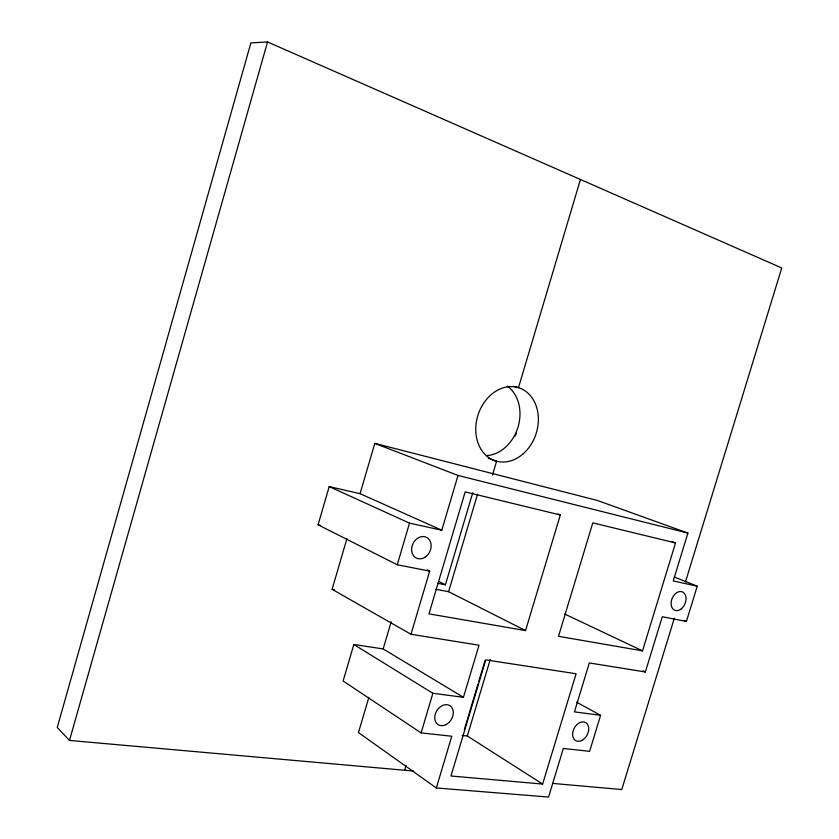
<?xml version="1.0" encoding="UTF-8"?>
<svg xmlns="http://www.w3.org/2000/svg" width="839" height="839" viewBox="0 0 839 839"><rect width="100%" height="100%" fill="white"/><g stroke="black" fill="none" stroke-linecap="round" stroke-linejoin="round"><path stroke-width="1.26" d="M413.742 771.051L69.501 740.438L267.536 41.95L781.759 267.966L685.463 581.92M576.508 702.149L600.598 715.31L589.618 751.335L563.336 748.451L548.57 797.05L436.332 787.957L451.802 736.243L421.094 732.887L343.12 680.974L353.838 644.499L432.882 693.297L463.443 697.314L479.027 645.212L410.974 634.263L429.683 571.118L397.235 564.762L318.075 524.815L329.203 486.61L360.078 493.678L441.796 530.217L458.021 475.451L374.792 443.37L360.078 493.678M410.974 634.263L332.108 589.314L346.916 538.68M397.235 564.762L409.505 523.137L329.203 486.61M368.845 697.408L358.463 732.573L436.332 787.957M463.443 697.314L383.161 648.925L391.163 621.825M437.78 583.336L445.415 584.793L472.745 492.745M557.904 514.055L560.316 514.978L525.539 630.592L448.582 591.673L477.548 494.213M404.639 770.244L406.107 765.304M492.503 474.968L496.594 461.251L488.235 458.262M580.441 179.483L518.481 387.681L513.594 386.307M421.094 732.887L432.882 693.297M464.313 729.762L478.052 683.921M478.786 681.436L485.099 660.377M542.623 784.066L450.963 776.002L485.75 659.884L576.099 673.748L542.623 784.066L467.323 735.992L490.259 659.454M675.521 542.948L592.795 522.865L558.512 636.308L642.527 650.854L675.521 542.948L671.882 541.585M600.598 715.31L574.442 711.881L589.314 662.946L645.369 671.966L662.286 616.717L686.417 621.447L697.251 586.199L674.199 576.98M374.792 443.37L597.42 500.474L687.896 533.08L673.245 580.934L697.251 586.199M674.336 618.186L621.772 789.551L552.87 783.427M267.536 41.95L250.903 42.883L57.241 727.486L69.501 740.438M462.184 735.425L467.323 735.992M353.838 644.499L383.161 648.925M525.539 630.592L428.981 613.865L465.173 491.885L560.316 514.978M332.108 589.314L334.667 589.765M435.819 589.293L448.582 591.673M318.075 524.815L320.561 525.329M409.505 523.137L441.796 530.217M458.021 475.451L687.896 533.08M684.016 620.409L686.417 621.447M564.752 614.064L642.527 650.854M643.02 670.812L645.369 671.966M427.345 569.964L429.683 571.118M438.745 581.458L445.415 584.793M507.259 386.055A37.724 30.288 -72.5 0 1 518.072 426.904A37.724 30.288 -72.5 0 1 486.589 455.619M516.52 433.186A42.474 34.158 -72.5 0 1 515.115 436.133M523.232 453.763A38.384 30.508 -72.4 0 0 522.194 389.17A38.384 30.508 -72.4 0 0 475.755 430.05A38.384 30.508 -72.4 0 0 523.232 453.763M681.352 608.81A9.953 6.974 -67.7 0 0 683.177 592.313A9.953 6.974 -67.7 0 0 671.169 602.108A9.953 6.974 -67.7 0 0 681.352 608.81M425.562 556.855A11.547 9.334 -64.3 0 0 426.946 537.6A11.547 9.334 -64.3 0 0 411.624 548.643A11.547 9.334 -64.3 0 0 425.562 556.855M445.656 724.76A11.169 8.474 -58.7 0 0 451.12 706.648A11.169 8.474 -58.7 0 0 435.305 714.062A11.169 8.474 -58.7 0 0 445.656 724.76M581.826 740.449A10.299 7.31 -62.1 0 0 586.985 723.679A10.299 7.31 -62.1 0 0 573.163 730.654A10.299 7.31 -62.1 0 0 581.826 740.449"/></g></svg>
